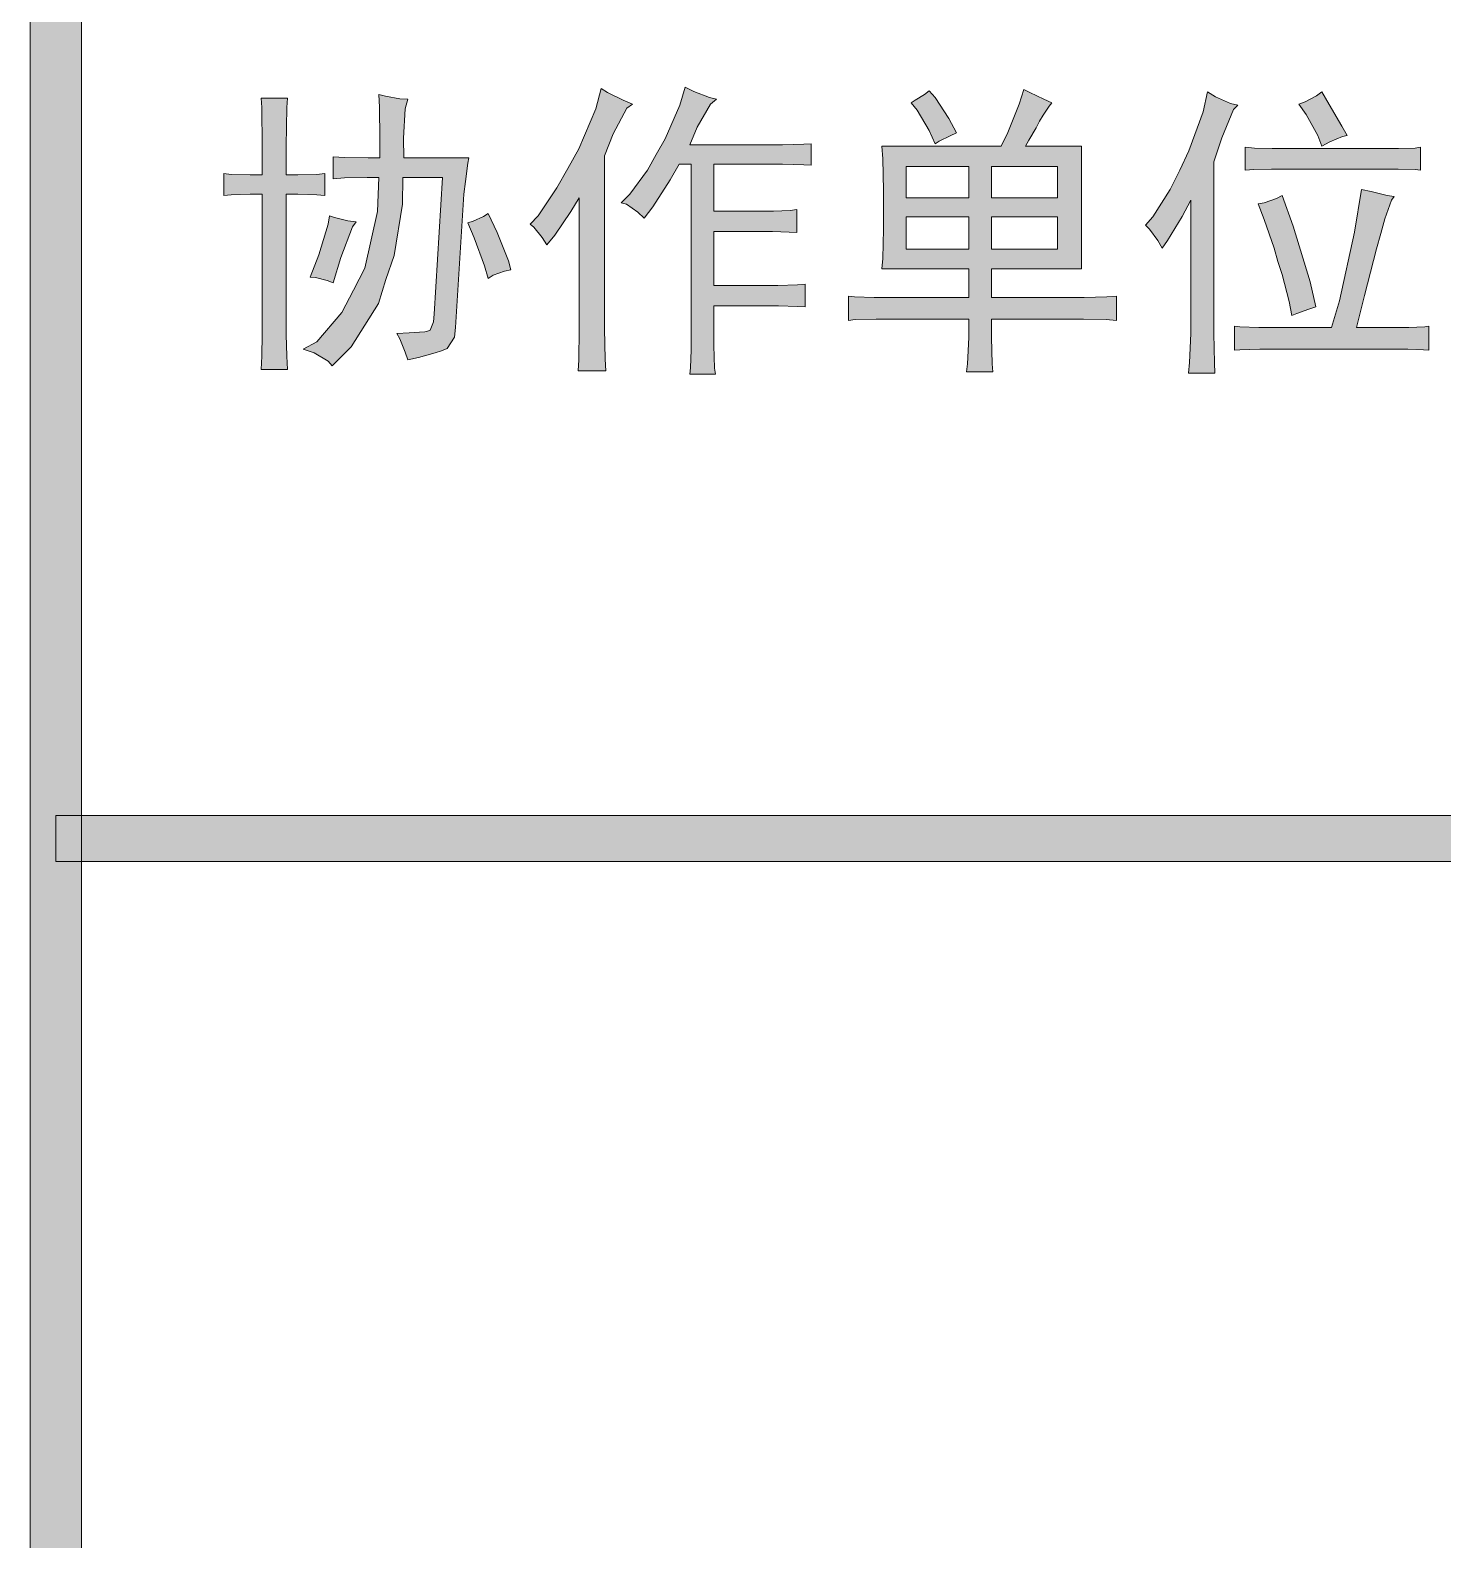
# Model space of a CAD drawing. Header units: millimetres. Extents: x 388 to 64525, y 87 to 607.
# Drawn here: x 64464.27 to 64477.51, y 510.38 to 524.54 of the extents above; entities that cross this region are included whole.
import ezdxf

# ---------------------------------------------------------------- set-up
doc = ezdxf.new("R2010")
doc.units = ezdxf.units.MM

msp = doc.modelspace()

# ---------------------------------------------------------------- hatches: boundary and pattern name
h = msp.add_hatch(color=0)
h.dxf.hatch_style = 2
h.paths.add_polyline_path([(64464.748, 320.182), (64464.268, 320.182), (64464.268, 597.224), (64464.748, 597.224)])
h = msp.add_hatch(color=0)
h.dxf.hatch_style = 2
h.paths.add_polyline_path([(64469.914, 523.848), (64469.861, 523.809), (64469.732, 523.569), (64469.653, 523.364), (64469.653, 521.924), (64469.653, 521.741), (64469.66, 521.455), (64469.664, 521.347), (64469.406, 521.347), (64469.413, 521.451), (64469.416, 521.731), (64469.416, 521.91), (64469.416, 522.97), (64469.337, 522.841), (64469.187, 522.619), (64469.112, 522.53), (64469.069, 522.598), (64468.99, 522.694), (64468.954, 522.723), (64469.029, 522.802), (64469.205, 523.064), (64469.309, 523.246), (64469.413, 523.429), (64469.57, 523.805), (64469.621, 523.995), (64469.681, 523.956), (64469.828, 523.884)])
h = msp.add_hatch(color=0)
h.dxf.hatch_style = 2
h.paths.add_polyline_path([(64470.703, 523.895), (64470.645, 523.848), (64470.52, 523.633), (64470.452, 523.465), (64471.197, 523.465), (64471.322, 523.465), (64471.52, 523.472), (64471.591, 523.476), (64471.591, 523.275), (64471.52, 523.278), (64471.322, 523.286), (64471.197, 523.286), (64470.678, 523.286), (64470.678, 522.845), (64471.14, 522.845), (64471.236, 522.845), (64471.394, 522.852), (64471.455, 522.859), (64471.455, 522.644), (64471.383, 522.648), (64471.226, 522.655), (64471.14, 522.655), (64470.678, 522.655), (64470.678, 522.146), (64471.165, 522.146), (64471.276, 522.146), (64471.462, 522.153), (64471.534, 522.161), (64471.534, 521.946), (64471.462, 521.949), (64471.283, 521.956), (64471.176, 521.956), (64470.678, 521.956), (64470.678, 521.741), (64470.678, 521.584), (64470.685, 521.372), (64470.692, 521.315), (64470.452, 521.315), (64470.459, 521.376), (64470.466, 521.544), (64470.466, 521.652), (64470.466, 523.286), (64470.351, 523.286), (64470.269, 523.139), (64470.104, 522.884), (64470.025, 522.78), (64469.965, 522.834), (64469.857, 522.909), (64469.81, 522.924), (64469.889, 523.003), (64470.054, 523.228), (64470.136, 523.375), (64470.222, 523.522), (64470.359, 523.837), (64470.409, 524.006), (64470.491, 523.966), (64470.638, 523.909)])
h = msp.add_hatch(color=0)
h.paths.add_polyline_path([(64474.124, 523.454), (64474.124, 522.304), (64473.282, 522.304), (64473.282, 522.035), (64474.024, 522.035), (64474.149, 522.035), (64474.361, 522.042), (64474.454, 522.046), (64474.454, 521.82), (64474.357, 521.827), (64474.142, 521.831), (64474.024, 521.831), (64473.282, 521.831), (64473.282, 521.659), (64473.286, 521.412), (64473.293, 521.337), (64473.046, 521.337), (64473.057, 521.412), (64473.067, 521.659), (64473.067, 521.831), (64472.333, 521.831), (64472.2, 521.831), (64472.003, 521.827), (64471.939, 521.82), (64471.939, 522.046), (64471.996, 522.042), (64472.182, 522.035), (64472.311, 522.035), (64473.067, 522.035), (64473.067, 522.304), (64472.254, 522.304), (64472.261, 522.401), (64472.268, 522.677), (64472.268, 522.859), (64472.268, 523.038), (64472.261, 523.336), (64472.254, 523.454), (64473.372, 523.454), (64473.433, 523.583), (64473.54, 523.848), (64473.583, 523.984), (64473.641, 523.956), (64473.77, 523.895), (64473.845, 523.859), (64473.82, 523.83), (64473.766, 523.744), (64473.73, 523.687), (64473.698, 523.626), (64473.63, 523.511), (64473.598, 523.454)])
h.paths.add_polyline_path([(64473.899, 522.487), (64473.899, 522.791), (64473.282, 522.791), (64473.282, 522.487)])
h.paths.add_polyline_path([(64473.899, 522.97), (64473.899, 523.264), (64473.282, 523.264), (64473.282, 522.97)])
h.paths.add_polyline_path([(64473.067, 522.487), (64473.067, 522.791), (64472.48, 522.791), (64472.48, 522.487)])
h.paths.add_polyline_path([(64473.067, 522.97), (64473.067, 523.264), (64472.48, 523.264), (64472.48, 522.97)])
h = msp.add_hatch(color=0)
h.dxf.hatch_style = 2
h.paths.add_polyline_path([(64472.695, 523.974), (64472.752, 523.909), (64472.881, 523.712), (64472.953, 523.579), (64472.892, 523.551), (64472.791, 523.501), (64472.752, 523.476), (64472.695, 523.601), (64472.584, 523.791), (64472.526, 523.859), (64472.566, 523.884), (64472.652, 523.938)])
h = msp.add_hatch(color=0)
h.dxf.hatch_style = 2
h.paths.add_polyline_path([(64475.59, 523.837), (64475.55, 523.798), (64475.439, 523.533), (64475.364, 523.307), (64475.364, 521.878), (64475.364, 521.698), (64475.371, 521.423), (64475.375, 521.326), (64475.128, 521.326), (64475.138, 521.426), (64475.149, 521.698), (64475.149, 521.867), (64475.149, 522.949), (64475.067, 522.795), (64474.93, 522.569), (64474.88, 522.497), (64474.841, 522.569), (64474.762, 522.677), (64474.723, 522.712), (64474.794, 522.791), (64474.956, 523.049), (64475.045, 523.228), (64475.131, 523.411), (64475.264, 523.777), (64475.307, 523.963), (64475.382, 523.916), (64475.522, 523.855)])
h = msp.add_hatch(color=0)
h.dxf.hatch_style = 2
h.paths.add_polyline_path([(64476.378, 523.963), (64476.446, 523.845), (64476.564, 523.64), (64476.614, 523.554), (64476.571, 523.544), (64476.453, 523.493), (64476.378, 523.454), (64476.339, 523.554), (64476.231, 523.751), (64476.163, 523.848), (64476.22, 523.87), (64476.328, 523.927)])
h = msp.add_hatch(color=0)
h.dxf.hatch_style = 2
h.paths.add_polyline_path([(64466.442, 523.185), (64466.442, 523.454), (64466.439, 523.816), (64466.432, 523.905), (64466.679, 523.905), (64466.675, 523.816), (64466.668, 523.454), (64466.668, 523.185), (64466.776, 523.185), (64466.955, 523.189), (64467.03, 523.196), (64467.03, 522.992), (64466.955, 522.999), (64466.776, 523.003), (64466.668, 523.003), (64466.668, 521.766), (64466.668, 521.688), (64466.675, 521.483), (64466.679, 521.358), (64466.432, 521.358), (64466.439, 521.483), (64466.442, 521.688), (64466.442, 521.766), (64466.442, 523.003), (64466.331, 523.003), (64466.152, 522.999), (64466.084, 522.992), (64466.084, 523.196), (64466.152, 523.189), (64466.331, 523.185)])
h = msp.add_hatch(color=0)
h.dxf.hatch_style = 2
h.paths.add_polyline_path([(64467.546, 523.343), (64467.546, 523.522), (64467.542, 523.82), (64467.535, 523.938), (64467.6, 523.923), (64467.732, 523.898), (64467.808, 523.895), (64467.782, 523.805), (64467.768, 523.529), (64467.772, 523.343), (64468.381, 523.343), (64468.37, 523.293), (64468.349, 523.121), (64468.334, 523.003), (64468.255, 521.752), (64468.245, 521.663), (64468.177, 521.555), (64468.123, 521.534), (64468.066, 521.516), (64467.908, 521.473), (64467.808, 521.451), (64467.782, 521.523), (64467.732, 521.648), (64467.704, 521.698), (64467.822, 521.702), (64467.969, 521.713), (64467.994, 521.72), (64468.019, 521.727), (64468.048, 521.806), (64468.055, 521.878), (64468.134, 523.16), (64467.761, 523.16), (64467.757, 522.909), (64467.679, 522.429), (64467.603, 522.204), (64467.532, 521.978), (64467.277, 521.573), (64467.098, 521.394), (64467.062, 521.437), (64466.93, 521.516), (64466.826, 521.551), (64466.955, 521.62), (64467.191, 521.895), (64467.299, 522.103), (64467.406, 522.311), (64467.525, 522.841), (64467.535, 523.16), (64467.428, 523.16), (64467.216, 523.157), (64467.109, 523.149), (64467.109, 523.354), (64467.216, 523.347), (64467.435, 523.343)])
h = msp.add_hatch(color=0)
h.dxf.hatch_style = 2
h.paths.add_polyline_path([(64476.998, 523.433), (64477.098, 523.433), (64477.252, 523.436), (64477.302, 523.443), (64477.302, 523.228), (64477.252, 523.235), (64477.095, 523.239), (64476.987, 523.239), (64475.984, 523.239), (64475.905, 523.239), (64475.74, 523.235), (64475.658, 523.228), (64475.658, 523.443), (64475.747, 523.436), (64475.912, 523.433), (64475.984, 523.433)])
h = msp.add_hatch(color=0)
h.dxf.hatch_style = 2
h.paths.add_polyline_path([(64477.055, 522.981), (64477.03, 522.949), (64476.969, 522.773), (64476.93, 522.634), (64476.89, 522.49), (64476.779, 522.053), (64476.704, 521.752), (64477.087, 521.752), (64477.195, 521.752), (64477.342, 521.759), (64477.381, 521.766), (64477.381, 521.541), (64477.331, 521.544), (64477.184, 521.551), (64477.087, 521.551), (64475.937, 521.551), (64475.798, 521.551), (64475.608, 521.544), (64475.558, 521.541), (64475.558, 521.766), (64475.608, 521.759), (64475.787, 521.752), (64475.916, 521.752), (64476.468, 521.752), (64476.543, 522.003), (64476.683, 522.648), (64476.751, 523.049), (64476.84, 523.028), (64476.991, 522.992)])
h = msp.add_hatch(color=0)
h.dxf.hatch_style = 2
h.paths.add_polyline_path([(64476.005, 522.992), (64476.109, 522.705), (64476.267, 522.182), (64476.321, 521.946), (64476.256, 521.924), (64476.142, 521.885), (64476.095, 521.867), (64476.07, 521.996), (64476.005, 522.25), (64475.966, 522.372), (64475.93, 522.497), (64475.837, 522.766), (64475.78, 522.913), (64475.837, 522.924), (64475.952, 522.963)])
h = msp.add_hatch(color=0)
h.dxf.hatch_style = 2
h.paths.add_polyline_path([(64468.56, 522.823), (64468.646, 522.644), (64468.753, 522.379), (64468.775, 522.293), (64468.714, 522.282), (64468.607, 522.243), (64468.56, 522.214), (64468.528, 522.333), (64468.431, 522.594), (64468.37, 522.734), (64468.42, 522.752), (64468.517, 522.795)])
h = msp.add_hatch(color=0)
h.dxf.hatch_style = 2
h.paths.add_polyline_path([(64467.324, 522.745), (64467.288, 522.698), (64467.181, 522.411), (64467.109, 522.171), (64467.052, 522.193), (64466.944, 522.222), (64466.894, 522.225), (64466.973, 522.436), (64467.062, 522.723), (64467.073, 522.802), (64467.12, 522.784), (64467.245, 522.755)])
h = msp.add_hatch(color=0)
h.dxf.hatch_style = 2
h.paths.add_polyline_path([(64514.558, 517.177), (64514.558, 516.747), (64464.508, 516.747), (64464.508, 517.177)])

# ---------------------------------------------------------------- linework, layer by layer
at = {"color": 0, "lineweight": 0}
for points in [[(64464.748, 320.182), (64464.268, 320.182), (64464.268, 597.224), (64464.748, 597.224)], [(64469.914, 523.848), (64469.861, 523.809), (64469.732, 523.569), (64469.653, 523.364), (64469.653, 521.924), (64469.653, 521.741), (64469.66, 521.455), (64469.664, 521.347), (64469.406, 521.347), (64469.413, 521.451), (64469.416, 521.731), (64469.416, 521.91), (64469.416, 522.97), (64469.337, 522.841), (64469.187, 522.619), (64469.112, 522.53), (64469.069, 522.598), (64468.99, 522.694), (64468.954, 522.723), (64469.029, 522.802), (64469.205, 523.064), (64469.309, 523.246), (64469.413, 523.429), (64469.57, 523.805), (64469.621, 523.995), (64469.681, 523.956), (64469.828, 523.884)], [(64470.703, 523.895), (64470.645, 523.848), (64470.52, 523.633), (64470.452, 523.465), (64471.197, 523.465), (64471.322, 523.465), (64471.52, 523.472), (64471.591, 523.476), (64471.591, 523.275), (64471.52, 523.278), (64471.322, 523.286), (64471.197, 523.286), (64470.678, 523.286), (64470.678, 522.845), (64471.14, 522.845), (64471.236, 522.845), (64471.394, 522.852), (64471.455, 522.859), (64471.455, 522.644), (64471.383, 522.648), (64471.226, 522.655), (64471.14, 522.655), (64470.678, 522.655), (64470.678, 522.146), (64471.165, 522.146), (64471.276, 522.146), (64471.462, 522.153), (64471.534, 522.161), (64471.534, 521.946), (64471.462, 521.949), (64471.283, 521.956), (64471.176, 521.956), (64470.678, 521.956), (64470.678, 521.741), (64470.678, 521.584), (64470.685, 521.372), (64470.692, 521.315), (64470.452, 521.315), (64470.459, 521.376), (64470.466, 521.544), (64470.466, 521.652), (64470.466, 523.286), (64470.351, 523.286), (64470.269, 523.139), (64470.104, 522.884), (64470.025, 522.78), (64469.965, 522.834), (64469.857, 522.909), (64469.81, 522.924), (64469.889, 523.003), (64470.054, 523.228), (64470.136, 523.375), (64470.222, 523.522), (64470.359, 523.837), (64470.409, 524.006), (64470.491, 523.966), (64470.638, 523.909)], [(64474.124, 523.454), (64474.124, 522.304), (64473.282, 522.304), (64473.282, 522.035), (64474.024, 522.035), (64474.149, 522.035), (64474.361, 522.042), (64474.454, 522.046), (64474.454, 521.82), (64474.357, 521.827), (64474.142, 521.831), (64474.024, 521.831), (64473.282, 521.831), (64473.282, 521.659), (64473.286, 521.412), (64473.293, 521.337), (64473.046, 521.337), (64473.057, 521.412), (64473.067, 521.659), (64473.067, 521.831), (64472.333, 521.831), (64472.2, 521.831), (64472.003, 521.827), (64471.939, 521.82), (64471.939, 522.046), (64471.996, 522.042), (64472.182, 522.035), (64472.311, 522.035), (64473.067, 522.035), (64473.067, 522.304), (64472.254, 522.304), (64472.261, 522.401), (64472.268, 522.677), (64472.268, 522.859), (64472.268, 523.038), (64472.261, 523.336), (64472.254, 523.454), (64473.372, 523.454), (64473.433, 523.583), (64473.54, 523.848), (64473.583, 523.984), (64473.641, 523.956), (64473.77, 523.895), (64473.845, 523.859), (64473.82, 523.83), (64473.766, 523.744), (64473.73, 523.687), (64473.698, 523.626), (64473.63, 523.511), (64473.598, 523.454)], [(64472.695, 523.974), (64472.752, 523.909), (64472.881, 523.712), (64472.953, 523.579), (64472.892, 523.551), (64472.791, 523.501), (64472.752, 523.476), (64472.695, 523.601), (64472.584, 523.791), (64472.526, 523.859), (64472.566, 523.884), (64472.652, 523.938)], [(64475.59, 523.837), (64475.55, 523.798), (64475.439, 523.533), (64475.364, 523.307), (64475.364, 521.878), (64475.364, 521.698), (64475.371, 521.423), (64475.375, 521.326), (64475.128, 521.326), (64475.138, 521.426), (64475.149, 521.698), (64475.149, 521.867), (64475.149, 522.949), (64475.067, 522.795), (64474.93, 522.569), (64474.88, 522.497), (64474.841, 522.569), (64474.762, 522.677), (64474.723, 522.712), (64474.794, 522.791), (64474.956, 523.049), (64475.045, 523.228), (64475.131, 523.411), (64475.264, 523.777), (64475.307, 523.963), (64475.382, 523.916), (64475.522, 523.855)], [(64476.378, 523.963), (64476.446, 523.845), (64476.564, 523.64), (64476.614, 523.554), (64476.571, 523.544), (64476.453, 523.493), (64476.378, 523.454), (64476.339, 523.554), (64476.231, 523.751), (64476.163, 523.848), (64476.22, 523.87), (64476.328, 523.927)], [(64466.442, 523.185), (64466.442, 523.454), (64466.439, 523.816), (64466.432, 523.905), (64466.679, 523.905), (64466.675, 523.816), (64466.668, 523.454), (64466.668, 523.185), (64466.776, 523.185), (64466.955, 523.189), (64467.03, 523.196), (64467.03, 522.992), (64466.955, 522.999), (64466.776, 523.003), (64466.668, 523.003), (64466.668, 521.766), (64466.668, 521.688), (64466.675, 521.483), (64466.679, 521.358), (64466.432, 521.358), (64466.439, 521.483), (64466.442, 521.688), (64466.442, 521.766), (64466.442, 523.003), (64466.331, 523.003), (64466.152, 522.999), (64466.084, 522.992), (64466.084, 523.196), (64466.152, 523.189), (64466.331, 523.185)], [(64467.546, 523.343), (64467.546, 523.522), (64467.542, 523.82), (64467.535, 523.938), (64467.6, 523.923), (64467.732, 523.898), (64467.808, 523.895), (64467.782, 523.805), (64467.768, 523.529), (64467.772, 523.343), (64468.381, 523.343), (64468.37, 523.293), (64468.349, 523.121), (64468.334, 523.003), (64468.255, 521.752), (64468.245, 521.663), (64468.177, 521.555), (64468.123, 521.534), (64468.066, 521.516), (64467.908, 521.473), (64467.808, 521.451), (64467.782, 521.523), (64467.732, 521.648), (64467.704, 521.698), (64467.822, 521.702), (64467.969, 521.713), (64467.994, 521.72), (64468.019, 521.727), (64468.048, 521.806), (64468.055, 521.878), (64468.134, 523.16), (64467.761, 523.16), (64467.757, 522.909), (64467.679, 522.429), (64467.603, 522.204), (64467.532, 521.978), (64467.277, 521.573), (64467.098, 521.394), (64467.062, 521.437), (64466.93, 521.516), (64466.826, 521.551), (64466.955, 521.62), (64467.191, 521.895), (64467.299, 522.103), (64467.406, 522.311), (64467.525, 522.841), (64467.535, 523.16), (64467.428, 523.16), (64467.216, 523.157), (64467.109, 523.149), (64467.109, 523.354), (64467.216, 523.347), (64467.435, 523.343)], [(64476.998, 523.433), (64477.098, 523.433), (64477.252, 523.436), (64477.302, 523.443), (64477.302, 523.228), (64477.252, 523.235), (64477.095, 523.239), (64476.987, 523.239), (64475.984, 523.239), (64475.905, 523.239), (64475.74, 523.235), (64475.658, 523.228), (64475.658, 523.443), (64475.747, 523.436), (64475.912, 523.433), (64475.984, 523.433)], [(64473.067, 522.97), (64473.067, 523.264), (64472.48, 523.264), (64472.48, 522.97)], [(64473.899, 522.97), (64473.899, 523.264), (64473.282, 523.264), (64473.282, 522.97)], [(64477.055, 522.981), (64477.03, 522.949), (64476.969, 522.773), (64476.93, 522.634), (64476.89, 522.49), (64476.779, 522.053), (64476.704, 521.752), (64477.087, 521.752), (64477.195, 521.752), (64477.342, 521.759), (64477.381, 521.766), (64477.381, 521.541), (64477.331, 521.544), (64477.184, 521.551), (64477.087, 521.551), (64475.937, 521.551), (64475.798, 521.551), (64475.608, 521.544), (64475.558, 521.541), (64475.558, 521.766), (64475.608, 521.759), (64475.787, 521.752), (64475.916, 521.752), (64476.468, 521.752), (64476.543, 522.003), (64476.683, 522.648), (64476.751, 523.049), (64476.84, 523.028), (64476.991, 522.992)], [(64476.005, 522.992), (64476.109, 522.705), (64476.267, 522.182), (64476.321, 521.946), (64476.256, 521.924), (64476.142, 521.885), (64476.095, 521.867), (64476.07, 521.996), (64476.005, 522.25), (64475.966, 522.372), (64475.93, 522.497), (64475.837, 522.766), (64475.78, 522.913), (64475.837, 522.924), (64475.952, 522.963)], [(64468.56, 522.823), (64468.646, 522.644), (64468.753, 522.379), (64468.775, 522.293), (64468.714, 522.282), (64468.607, 522.243), (64468.56, 522.214), (64468.528, 522.333), (64468.431, 522.594), (64468.37, 522.734), (64468.42, 522.752), (64468.517, 522.795)], [(64467.324, 522.745), (64467.288, 522.698), (64467.181, 522.411), (64467.109, 522.171), (64467.052, 522.193), (64466.944, 522.222), (64466.894, 522.225), (64466.973, 522.436), (64467.062, 522.723), (64467.073, 522.802), (64467.12, 522.784), (64467.245, 522.755)], [(64473.067, 522.487), (64473.067, 522.791), (64472.48, 522.791), (64472.48, 522.487)], [(64473.899, 522.487), (64473.899, 522.791), (64473.282, 522.791), (64473.282, 522.487)], [(64514.558, 517.177), (64514.558, 516.747), (64464.508, 516.747), (64464.508, 517.177)]]:
    msp.add_lwpolyline(points, close=True, dxfattribs=at)

doc.saveas('drawing.dxf')
